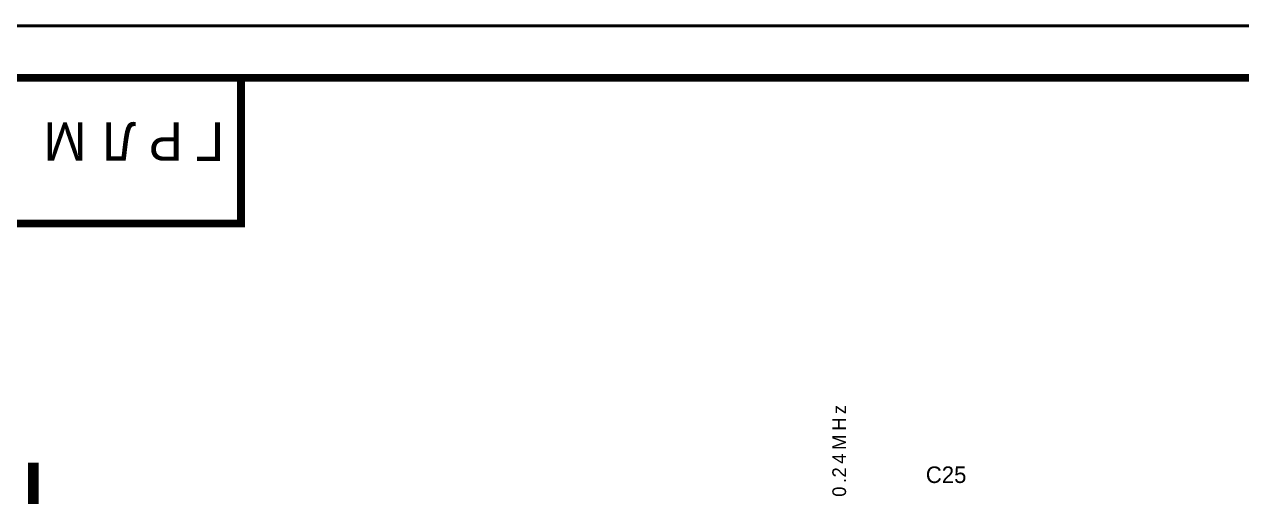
# Model space of a CAD drawing. Header units: millimetres. Extents: x 0 to 420, y 0 to 297.
# Drawn here: x 69.2 to 186.4, y 251.7 to 297.1 of the extents above; entities that cross this region are included whole.
import ezdxf

# ---------------------------------------------------------------- set-up
doc = ezdxf.new("R2010")
doc.units = ezdxf.units.MM
doc.layers.add('Sheet', color=255, linetype='Continuous')

msp = doc.modelspace()

# ---------------------------------------------------------------- linework, layer by layer
at = {"layer": 'Sheet'}
for points, const_width in [([(0.1, 297), (419.9, 297), (419.9, 0), (0.1, 0), (0.1, 297)], 0.3), ([(0.1, 297), (419.9, 297), (419.9, 0), (0.1, 0), (0.1, 297)], 0.3), ([(0.1, 297), (0.1, 0), (419.9, 0), (419.9, 297), (0.1, 297), (0.1, 297)], 0.0991), ([(0.1, 297), (0.1, 0), (419.9, 0), (419.9, 297), (0.1, 297), (0.1, 297)], 0.0991), ([(20.09, 292), (90.07, 292), (90.07, 277.99), (20.09, 277.99), (20.09, 292)], 0.749), ([(20.09, 292), (414.92, 292), (414.92, 8), (20.09, 8), (20.09, 292)], 0.749)]:
    msp.add_lwpolyline(points, close=True, dxfattribs=dict(at, const_width=const_width))
at = {"layer": 'Sheet', "const_width": 1.02}
msp.add_lwpolyline([(70.08, 254.99), (70.08, 59.99)], dxfattribs=at)

# ---------------------------------------------------------------- texts
at = {"layer": 'Sheet'}
for s, height, rotation, p in [('М', 3.71, 180, (75.21, 287.73)), ('Л', 3.71, 180, (79.97, 287.73)), ('Р', 3.71, 180, (84.48, 287.73)), ('Г', 3.71, 180, (88.45, 287.73)), ('z', 1.32, 90, (148.3, 259.64)), ('H', 1.32, 90, (148.3, 258.05)), ('M', 1.32, 90, (148.3, 256.2)), ('4', 1.32, 90, (148.3, 254.87)), ('2', 1.32, 90, (148.3, 253.55)), ('.', 1.32, 90, (148.3, 253.02)), ('0', 1.32, 90, (148.3, 251.69))]:
    msp.add_text(s, height=height, rotation=rotation, dxfattribs=at).set_placement(p)
msp.add_text('C25', height=1.59, dxfattribs=at).set_placement((155.98, 253.02))

doc.saveas('drawing.dxf')
